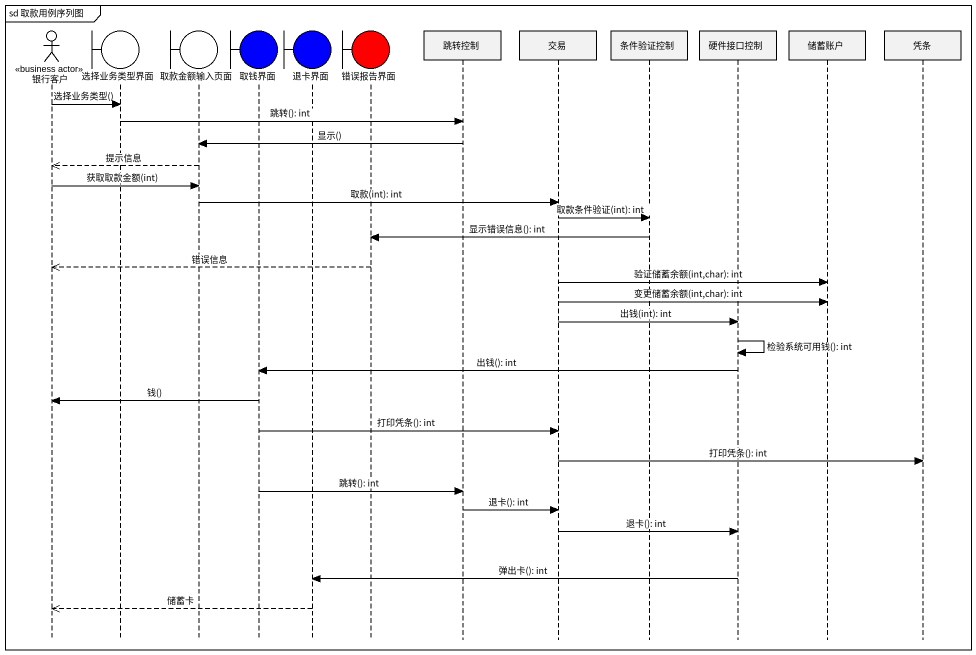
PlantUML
@startuml
mainframe sd 取款用例序列图
hide footbox
actor 银行客户 <<business actor>>
boundary 选择业务类型界面
boundary 取款金额输入页面
boundary 取钱界面 #0000FF
boundary 退卡界面 #0000FF
boundary 错误报告界面 #FF0000
participant 跳转控制
participant 交易
participant 条件验证控制
participant 硬件接口控制
participant 储蓄账户
participant 凭条

银行客户 -> 选择业务类型界面 : 选择业务类型()
选择业务类型界面 -> 跳转控制 : 跳转(): int
跳转控制 -> 取款金额输入页面 : 显示()
取款金额输入页面 -->> 银行客户 : 提示信息
银行客户 -> 取款金额输入页面 : 获取取款金额(int)
取款金额输入页面 -> 交易 : 取款(int): int
交易 -> 条件验证控制 : 取款条件验证(int): int
条件验证控制 -> 错误报告界面 : 显示错误信息(): int
错误报告界面 -->> 银行客户 : 错误信息
交易 -> 储蓄账户 : 验证储蓄余额(int,char): int
交易 -> 储蓄账户 : 变更储蓄余额(int,char): int
交易 -> 硬件接口控制 : 出钱(int): int
硬件接口控制 -> 硬件接口控制 : 检验系统可用钱(): int
硬件接口控制 -> 取钱界面 : 出钱(): int
取钱界面 -> 银行客户 : 钱()
取钱界面 -> 交易 : 打印凭条(): int
交易 -> 凭条 : 打印凭条(): int
取钱界面 -> 跳转控制 : 跳转(): int
跳转控制 -> 交易 : 退卡(): int
交易 -> 硬件接口控制 : 退卡(): int
硬件接口控制 -> 退卡界面 : 弹出卡(): int
退卡界面 -->> 银行客户 : 储蓄卡
@enduml
